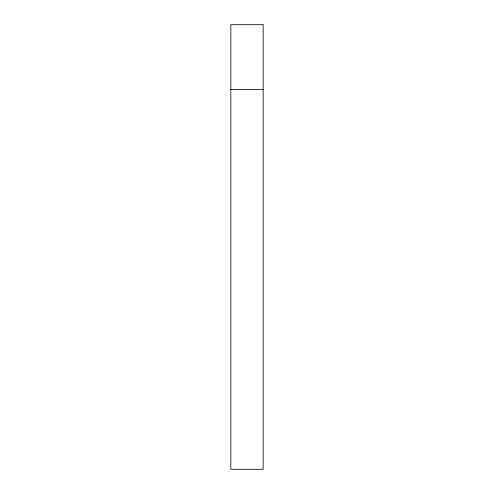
<?xml version="1.0" encoding="UTF-8"?>
<svg xmlns="http://www.w3.org/2000/svg" width="494" height="494" viewBox="0 0 494 494"><rect width="100%" height="100%" fill="white"/><g stroke="black" fill="none" stroke-linecap="round" stroke-linejoin="round"><path stroke-width="0.74" d="M230.84 89.395L263.16 89.395M263.16 24.7L230.84 24.7L230.84 469.3L263.16 469.3L263.16 24.7"/></g></svg>
